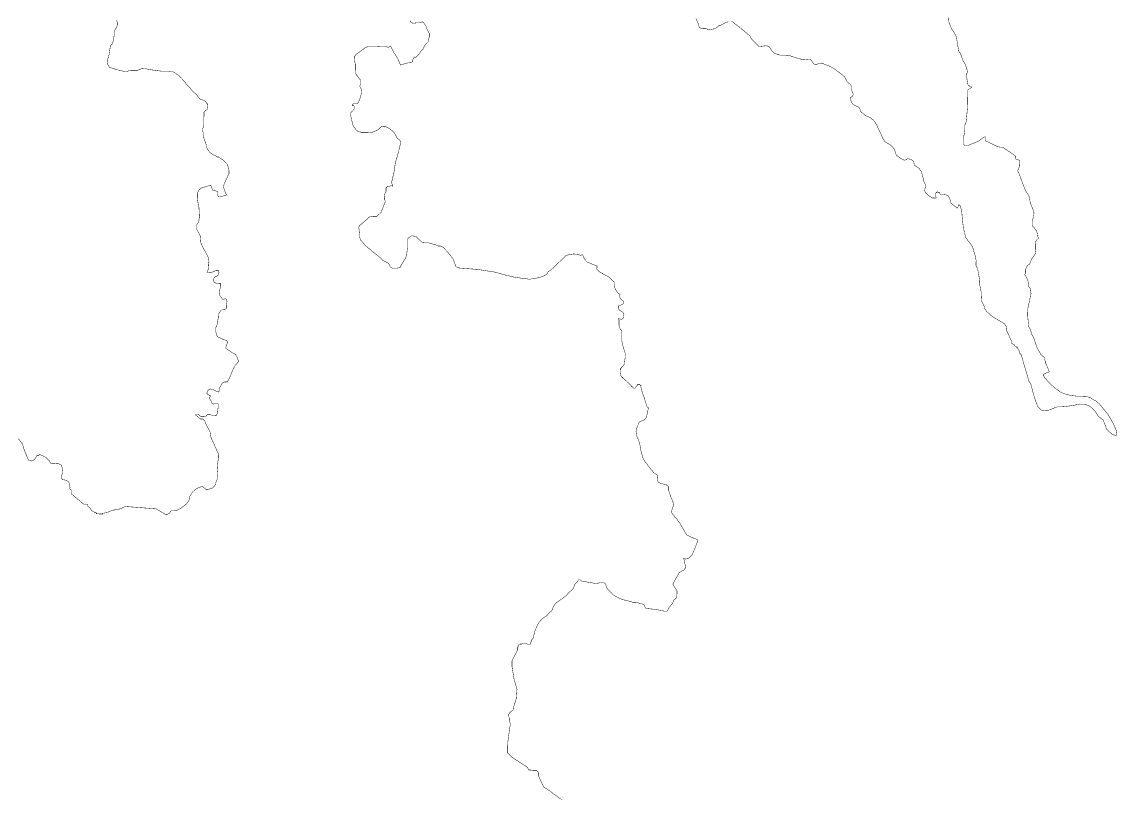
# Model space of a CAD drawing. Header units: metres. Extents: x 273899 to 302286, y 1977397 to 2102169.
# Drawn here: x 291812 to 299113, y 2018734 to 2023885 of the extents above; entities that cross this region are included whole.
import ezdxf

# ---------------------------------------------------------------- set-up
doc = ezdxf.new("R2010")
doc.units = ezdxf.units.M
doc.header["$MEASUREMENT"] = 0
doc.layers.add('HAZARDS LINE', color=1, linetype='Continuous')

msp = doc.modelspace()

# ---------------------------------------------------------------- linework, layer by layer
at = {"layer": 'HAZARDS LINE', "lineweight": 18}
for points in [[(292441.2, 2023895.8, 3.01, 3.01, 0), (292449, 2023883.6, 3.01, 3.01, 0), (292448.8, 2023867.6, 3.01, 3.01, 0), (292444.5, 2023851.5, 3.01, 3.01, 0), (292436.3, 2023839.6, 3.01, 3.01, 0), (292428, 2023819.7, 3.01, 3.01, 0), (292427.7, 2023799.6, 3.01, 3.01, 0), (292423.1, 2023763.5, 3.01, 3.01, 0), (292414.7, 2023739.5, 3.01, 3.01, 0), (292402.5, 2023727.6, 3.01, 3.01, 0), (292393.5, 2023667.5, 3.01, 3.01, 0), (292389.4, 2023659.5, 3.01, 3.01, 0), (292389.3, 2023651.5, 3.01, 3.01, 0), (292380.9, 2023627.5, 3.01, 3.01, 0), (292384.5, 2023603.4, 3.01, 3.01, 0), (292396.3, 2023583.1, 3.01, 3.01, 0), (292420.2, 2023574.7, 3.01, 3.01, 0), (292448.2, 2023566.2, 3.01, 3.01, 0), (292468.2, 2023561.9, 3.01, 3.01, 0), (292500.2, 2023553.4, 3.01, 3.01, 0), (292512.3, 2023553.2, 3.01, 3.01, 0), (292524.5, 2023561.1, 3.01, 3.01, 0), (292580.7, 2023560.2, 3.01, 3.01, 0), (292613.1, 2023575.8, 3.01, 3.01, 0), (292625.1, 2023575.6, 3.01, 3.01, 0), (292669.2, 2023566.9, 3.01, 3.01, 0), (292737.3, 2023557.8, 3.01, 3.01, 0), (292793.5, 2023557, 3.01, 3.01, 0), (292801.5, 2023552.8, 3.01, 3.01, 0), (292821.6, 2023552.5, 3.01, 3.01, 0), (292841.5, 2023540.2, 3.01, 3.01, 0), (292845.4, 2023536.1, 3.01, 3.01, 0), (292853.4, 2023531.9, 3.01, 3.01, 0), (292861.4, 2023527.8, 3.01, 3.01, 0), (292861.3, 2023523.8, 3.01, 3.01, 0), (292885.1, 2023499.3, 3.01, 3.01, 0), (292889, 2023495.2, 3.01, 3.01, 0), (292893, 2023491.2, 3.01, 3.01, 0), (292900.9, 2023483, 3.01, 3.01, 0), (292904.8, 2023478.9, 3.01, 3.01, 0), (292904.8, 2023474.9, 3.01, 3.01, 0), (292920.6, 2023458.6, 3.01, 3.01, 0), (292932.5, 2023446.4, 3.01, 3.01, 0), (292936.4, 2023442.3, 3.01, 3.01, 0), (292940.3, 2023434.2, 3.01, 3.01, 0), (292944.3, 2023430.1, 3.01, 3.01, 0), (292979.9, 2023397.4, 3.01, 3.01, 0), (292995.6, 2023373.1, 3.01, 3.01, 0), (293019.6, 2023364.7, 3.01, 3.01, 0), (293035.5, 2023356.4, 3.01, 3.01, 0), (293043.4, 2023344.2, 3.01, 3.01, 0), (293051.3, 2023340.1, 3.01, 3.01, 0), (293046.8, 2023304, 3.01, 3.01, 0), (293046.7, 2023300, 3.01, 3.01, 0), (293038.6, 2023296.1, 3.01, 3.01, 0), (293026.4, 2023284.2, 3.01, 3.01, 0), (293025, 2023195.9, 3.01, 3.01, 0), (293020.8, 2023179.9, 3.01, 3.01, 0), (293016.7, 2023175.9, 3.01, 3.01, 0), (293016.4, 2023155.8, 3.01, 3.01, 0), (293020.4, 2023151.7, 3.01, 3.01, 0), (293020.1, 2023131.7, 3.01, 3.01, 0), (293023.9, 2023119.5, 3.01, 3.01, 0), (293023.8, 2023115.5, 3.01, 3.01, 0), (293035.4, 2023083.2, 3.01, 3.01, 0), (293035.3, 2023079.2, 3.01, 3.01, 0), (293039.2, 2023071.1, 3.01, 3.01, 0), (293043.1, 2023063, 3.01, 3.01, 0), (293042.9, 2023051, 3.01, 3.01, 0), (293046.8, 2023042.9, 3.01, 3.01, 0), (293046.7, 2023034.8, 3.01, 3.01, 0), (293050.7, 2023034.8, 3.01, 3.01, 0), (293054.7, 2023030.7, 3.01, 3.01, 0), (293066.5, 2023014.4, 3.01, 3.01, 0), (293086.4, 2023002.1, 3.01, 3.01, 0), (293090.3, 2022998, 3.01, 3.01, 0), (293094.3, 2022997.9, 3.01, 3.01, 0), (293102.3, 2022993.8, 3.01, 3.01, 0), (293114.2, 2022985.6, 3.01, 3.01, 0), (293122.3, 2022985.5, 3.01, 3.01, 0), (293154.1, 2022964.9, 3.01, 3.01, 0), (293158, 2022960.8, 3.01, 3.01, 0), (293166, 2022952.7, 3.01, 3.01, 0), (293169.9, 2022948.6, 3.01, 3.01, 0), (293173.9, 2022944.5, 3.01, 3.01, 0), (293177.8, 2022940.4, 3.01, 3.01, 0), (293189.5, 2022916.1, 3.01, 3.01, 0), (293193.2, 2022892, 3.01, 3.01, 0), (293192.8, 2022871.9, 3.01, 3.01, 0), (293188.8, 2022867.9, 3.01, 3.01, 0), (293184.6, 2022855.9, 3.01, 3.01, 0), (293172.2, 2022832, 3.01, 3.01, 0), (293163.8, 2022812.1, 3.01, 3.01, 0), (293155.5, 2022792.1, 3.01, 3.01, 0), (293159.2, 2022776, 3.01, 3.01, 0), (293170.8, 2022743.7, 3.01, 3.01, 0), (293178.7, 2022731.5, 3.01, 3.01, 0), (293162.5, 2022727.7, 3.01, 3.01, 0), (293130.3, 2022720.2, 3.01, 3.01, 0), (293122.2, 2022720.3, 3.01, 3.01, 0), (293118.4, 2022728.4, 3.01, 3.01, 0), (293118.8, 2022756.5, 3.01, 3.01, 0), (293094.7, 2022760.9, 3.01, 3.01, 0), (293082.8, 2022765.1, 3.01, 3.01, 0), (293078.9, 2022777.2, 3.01, 3.01, 0), (293071.2, 2022797.4, 3.01, 3.01, 0), (293006.6, 2022778.3, 3.01, 3.01, 0), (292990.3, 2022762.5, 3.01, 3.01, 0), (292982, 2022742.5, 3.01, 3.01, 0), (292981.6, 2022714.4, 3.01, 3.01, 0), (292985.1, 2022686.2, 3.01, 3.01, 0), (292992.6, 2022650, 3.01, 3.01, 0), (292995.7, 2022585.6, 3.01, 3.01, 0), (292991.2, 2022553.6, 3.01, 3.01, 0), (292978.9, 2022537.7, 3.01, 3.01, 0), (292978.3, 2022501.5, 3.01, 3.01, 0), (292990.1, 2022481.3, 3.01, 3.01, 0), (293001.7, 2022457, 3.01, 3.01, 0), (293005.1, 2022412.7, 3.01, 3.01, 0), (293024.6, 2022372.2, 3.01, 3.01, 0), (293055.8, 2022315.5, 3.01, 3.01, 0), (293059.5, 2022291.4, 3.01, 3.01, 0), (293055.2, 2022271.3, 3.01, 3.01, 0), (293055, 2022263.3, 3.01, 3.01, 0), (293059, 2022263.2, 3.01, 3.01, 0), (293058.8, 2022247.2, 3.01, 3.01, 0), (293046.3, 2022215.2, 3.01, 3.01, 0), (293070.4, 2022214.9, 3.01, 3.01, 0), (293094.6, 2022222.5, 3.01, 3.01, 0), (293106.7, 2022230.4, 3.01, 3.01, 0), (293122.8, 2022230.1, 3.01, 3.01, 0), (293126.6, 2022214, 3.01, 3.01, 0), (293118.2, 2022194, 3.01, 3.01, 0), (293106.1, 2022190.2, 3.01, 3.01, 0), (293094, 2022182.4, 3.01, 3.01, 0), (293089.7, 2022166.4, 3.01, 3.01, 0), (293093.5, 2022150.2, 3.01, 3.01, 0), (293113.4, 2022141.9, 3.01, 3.01, 0), (293137.5, 2022141.5, 3.01, 3.01, 0), (293137.2, 2022121.4, 3.01, 3.01, 0), (293128.7, 2022089.4, 3.01, 3.01, 0), (293132.3, 2022061.2, 3.01, 3.01, 0), (293148.1, 2022040.9, 3.01, 3.01, 0), (293152, 2022036.8, 3.01, 3.01, 0), (293168.1, 2022040.6, 3.01, 3.01, 0), (293176.1, 2022036.5, 3.01, 3.01, 0), (293179.9, 2022024.4, 3.01, 3.01, 0), (293175.6, 2022000.3, 3.01, 3.01, 0), (293175.2, 2021976.2, 3.01, 3.01, 0), (293163, 2021968.4, 3.01, 3.01, 0), (293146.9, 2021968.6, 3.01, 3.01, 0), (293134.7, 2021956.8, 3.01, 3.01, 0), (293122.4, 2021936.9, 3.01, 3.01, 0), (293122.1, 2021916.8, 3.01, 3.01, 0), (293117.7, 2021892.7, 3.01, 3.01, 0), (293113.3, 2021868.7, 3.01, 3.01, 0), (293105, 2021848.7, 3.01, 3.01, 0), (293104.6, 2021828.6, 3.01, 3.01, 0), (293108.3, 2021804.5, 3.01, 3.01, 0), (293116.1, 2021788.3, 3.01, 3.01, 0), (293132, 2021780, 3.01, 3.01, 0), (293160, 2021767.5, 3.01, 3.01, 0), (293176, 2021763.3, 3.01, 3.01, 0), (293183.8, 2021751.1, 3.01, 3.01, 0), (293175.5, 2021731.1, 3.01, 3.01, 0), (293171.1, 2021711.1, 3.01, 3.01, 0), (293206.9, 2021686.5, 3.01, 3.01, 0), (293234.8, 2021670, 3.01, 3.01, 0), (293246.6, 2021653.7, 3.01, 3.01, 0), (293250.4, 2021637.6, 3.01, 3.01, 0), (293258.2, 2021625.4, 3.01, 3.01, 0), (293245.9, 2021609.5, 3.01, 3.01, 0), (293237.8, 2021601.6, 3.01, 3.01, 0), (293221.3, 2021573.8, 3.01, 3.01, 0), (293200.4, 2021521.8, 3.01, 3.01, 0), (293188, 2021497.9, 3.01, 3.01, 0), (293179.8, 2021486, 3.01, 3.01, 0), (293163.7, 2021486.2, 3.01, 3.01, 0), (293147.5, 2021478.5, 3.01, 3.01, 0), (293135.1, 2021454.5, 3.01, 3.01, 0), (293126.9, 2021442.6, 3.01, 3.01, 0), (293126.6, 2021422.5, 3.01, 3.01, 0), (293122.5, 2021418.6, 3.01, 3.01, 0), (293086.6, 2021435.2, 3.01, 3.01, 0), (293070.6, 2021439.5, 3.01, 3.01, 0), (293058.5, 2021435.6, 3.01, 3.01, 0), (293050.3, 2021427.7, 3.01, 3.01, 0), (293046.1, 2021415.7, 3.01, 3.01, 0), (293046, 2021407.7, 3.01, 3.01, 0), (293057.9, 2021399.5, 3.01, 3.01, 0), (293069.9, 2021395.3, 3.01, 3.01, 0), (293061.6, 2021379.3, 3.01, 3.01, 0), (293073.4, 2021359.1, 3.01, 3.01, 0), (293081.2, 2021342.9, 3.01, 3.01, 0), (293089.1, 2021338.7, 3.01, 3.01, 0), (293101.3, 2021342.6, 3.01, 3.01, 0), (293117.3, 2021342.3, 3.01, 3.01, 0), (293121.3, 2021338.2, 3.01, 3.01, 0), (293121, 2021322.2, 3.01, 3.01, 0), (293116.3, 2021278, 3.01, 3.01, 0), (293108.1, 2021262.1, 3.01, 3.01, 0), (293084, 2021262.5, 3.01, 3.01, 0), (293064, 2021270.8, 3.01, 3.01, 0), (293052, 2021271, 3.01, 3.01, 0), (293039.7, 2021259.1, 3.01, 3.01, 0), (293027.6, 2021255.3, 3.01, 3.01, 0), (293011.6, 2021255.5, 3.01, 3.01, 0), (292999.6, 2021259.7, 3.01, 3.01, 0), (292987.7, 2021272, 3.01, 3.01, 0), (292971.6, 2021272.2, 3.01, 3.01, 0), (292971.5, 2021264.2, 3.01, 3.01, 0), (292983.4, 2021256, 3.01, 3.01, 0), (292991.4, 2021247.8, 3.01, 3.01, 0), (293003.3, 2021239.6, 3.01, 3.01, 0), (293019.3, 2021239.3, 3.01, 3.01, 0), (293031.2, 2021227.1, 3.01, 3.01, 0), (293038.9, 2021206.9, 3.01, 3.01, 0), (293066.3, 2021154.3, 3.01, 3.01, 0), (293073.7, 2021114, 3.01, 3.01, 0), (293112.6, 2021029, 3.01, 3.01, 0), (293120.3, 2021012.8, 3.01, 3.01, 0), (293124.1, 2020996.7, 3.01, 3.01, 0), (293123.9, 2020980.6, 3.01, 3.01, 0), (293119.5, 2020960.6, 3.01, 3.01, 0), (293114.9, 2020916.5, 3.01, 3.01, 0), (293118.3, 2020880.3, 3.01, 3.01, 0), (293118.1, 2020864.2, 3.01, 3.01, 0), (293113.9, 2020856.2, 3.01, 3.01, 0), (293113.6, 2020836.1, 3.01, 3.01, 0), (293105.3, 2020816.2, 3.01, 3.01, 0), (293105.2, 2020808.2, 3.01, 3.01, 0), (293101, 2020800.2, 3.01, 3.01, 0), (293084.7, 2020780.3, 3.01, 3.01, 0), (293060.4, 2020772.7, 3.01, 3.01, 0), (293052.3, 2020768.8, 3.01, 3.01, 0), (293040.3, 2020769, 3.01, 3.01, 0), (293032.4, 2020777.1, 3.01, 3.01, 0), (293016.5, 2020789.4, 3.01, 3.01, 0), (292996.4, 2020785.7, 3.01, 3.01, 0), (292968, 2020770.1, 3.01, 3.01, 0), (292947.6, 2020750.3, 3.01, 3.01, 0), (292931.1, 2020722.4, 3.01, 3.01, 0), (292926.7, 2020698.4, 3.01, 3.01, 0), (292910.3, 2020674.5, 3.01, 3.01, 0), (292869.7, 2020643, 3.01, 3.01, 0), (292845.4, 2020631.3, 3.01, 3.01, 0), (292825.2, 2020627.6, 3.01, 3.01, 0), (292805.2, 2020627.9, 3.01, 3.01, 0), (292796.9, 2020612, 3.01, 3.01, 0), (292780.7, 2020604.2, 3.01, 3.01, 0), (292768.7, 2020604.4, 3.01, 3.01, 0), (292712.9, 2020637.3, 3.01, 3.01, 0), (292709, 2020641.4, 3.01, 3.01, 0), (292700.9, 2020641.5, 3.01, 3.01, 0), (292504.3, 2020656.6, 3.01, 3.01, 0), (292480.1, 2020648.9, 3.01, 3.01, 0), (292480, 2020644.9, 3.01, 3.01, 0), (292476, 2020645, 3.01, 3.01, 0), (292467.9, 2020641.1, 3.01, 3.01, 0), (292443.8, 2020637.4, 3.01, 3.01, 0), (292431.7, 2020633.6, 3.01, 3.01, 0), (292423.6, 2020633.7, 3.01, 3.01, 0), (292391.3, 2020622.2, 3.01, 3.01, 0), (292387.2, 2020618.2, 3.01, 3.01, 0), (292379.2, 2020618.3, 3.01, 3.01, 0), (292379.2, 2020614.3, 3.01, 3.01, 0), (292363.1, 2020614.6, 3.01, 3.01, 0), (292363, 2020610.5, 3.01, 3.01, 0), (292351, 2020610.7, 3.01, 3.01, 0), (292350.9, 2020606.7, 3.01, 3.01, 0), (292310.8, 2020607.3, 3.01, 3.01, 0), (292310.8, 2020611.3, 3.01, 3.01, 0), (292306.8, 2020611.4, 3.01, 3.01, 0), (292306.9, 2020615.4, 3.01, 3.01, 0), (292298.8, 2020615.5, 3.01, 3.01, 0), (292294.9, 2020619.6, 3.01, 3.01, 0), (292286.9, 2020623.7, 3.01, 3.01, 0), (292275, 2020632, 3.01, 3.01, 0), (292271.1, 2020640.1, 3.01, 3.01, 0), (292263.2, 2020648.2, 3.01, 3.01, 0), (292259.2, 2020652.3, 3.01, 3.01, 0), (292255.3, 2020656.4, 3.01, 3.01, 0), (292251.2, 2020656.4, 3.01, 3.01, 0), (292251.4, 2020668.5, 3.01, 3.01, 0), (292247.5, 2020672.6, 3.01, 3.01, 0), (292223.4, 2020672.9, 3.01, 3.01, 0), (292179.8, 2020709.8, 3.01, 3.01, 0), (292140.1, 2020742.5, 3.01, 3.01, 0), (292140.5, 2020766.6, 3.01, 3.01, 0), (292132.5, 2020774.8, 3.01, 3.01, 0), (292132.7, 2020786.8, 3.01, 3.01, 0), (292129.1, 2020815, 3.01, 3.01, 0), (292109.3, 2020831.4, 3.01, 3.01, 0), (292081.2, 2020835.8, 3.01, 3.01, 0), (292073.5, 2020856, 3.01, 3.01, 0), (292086, 2020883.9, 3.01, 3.01, 0), (292082.4, 2020912.1, 3.01, 3.01, 0), (292074.7, 2020932.3, 3.01, 3.01, 0), (292050.8, 2020944.7, 3.01, 3.01, 0), (292018.6, 2020941.2, 3.01, 3.01, 0), (292002.6, 2020945.5, 3.01, 3.01, 0), (291994.8, 2020961.7, 3.01, 3.01, 0), (291975, 2020982.1, 3.01, 3.01, 0), (291951.1, 2020994.5, 3.01, 3.01, 0), (291931.1, 2021002.8, 3.01, 3.01, 0), (291923, 2020994.9, 3.01, 3.01, 0), (291910.9, 2020995.1, 3.01, 3.01, 0), (291898.5, 2020971.2, 3.01, 3.01, 0), (291878.3, 2020959.4, 3.01, 3.01, 0), (291858.2, 2020963.7, 3.01, 3.01, 0), (291846.6, 2020988, 3.01, 3.01, 0), (291827.2, 2021036.5, 3.01, 3.01, 0), (291815.7, 2021072.9, 3.01, 3.01, 0), (291788.2, 2021109.4, 3.01, 3.01, 0)], [(295410, 2018703.3, 3, 3, 0), (295354.3, 2018743.8, 3, 3, 0), (295350.3, 2018747.8, 3, 3, 0), (295326.4, 2018764, 3, 3, 0), (295290.6, 2018788.3, 3, 3, 0), (295270.8, 2018828.5, 3, 3, 0), (295255.1, 2018864.6, 3, 3, 0), (295255.2, 2018880.6, 3, 3, 0), (295251.3, 2018892.7, 3, 3, 0), (295243.3, 2018896.7, 3, 3, 0), (295219.3, 2018896.9, 3, 3, 0), (295207.3, 2018901, 3, 3, 0), (295191.3, 2018901.1, 3, 3, 0), (295183.4, 2018917.2, 3, 3, 0), (295167.5, 2018929.3, 3, 3, 0), (295147.6, 2018941.5, 3.01, 3.01, 0), (295082.1, 2018983.9, 3.01, 3.01, 0), (295050.2, 2019014.8, 3.01, 3.01, 0), (295051.3, 2019083.1, 3.01, 3.01, 0), (295055.8, 2019119.1, 3.01, 3.01, 0), (295060.3, 2019151.2, 3.01, 3.01, 0), (295064.9, 2019187.3, 3.01, 3.01, 0), (295069.1, 2019199.3, 3.01, 3.01, 0), (295069.3, 2019211.3, 3.01, 3.01, 0), (295065.4, 2019219.4, 3.01, 3.01, 0), (295065.4, 2019223.5, 3.01, 3.01, 0), (295061.5, 2019231.5, 3.01, 3.01, 0), (295061.7, 2019243.6, 3.01, 3.01, 0), (295058, 2019259.7, 3.01, 3.01, 0), (295054.1, 2019267.8, 3.01, 3.01, 0), (295062.3, 2019279.8, 3.01, 3.01, 0), (295074.5, 2019291.6, 3.01, 3.01, 0), (295086.7, 2019299.5, 3.01, 3.01, 0), (295091.1, 2019323.5, 3.01, 3.01, 0), (295107.9, 2019375.5, 3.01, 3.01, 0), (295112.9, 2019439.7, 3.01, 3.01, 0), (295093.8, 2019504.3, 3.01, 3.01, 0), (295079.1, 2019592.9, 3.01, 3.01, 0), (295079.7, 2019629, 3.01, 3.01, 0), (295108.6, 2019684.8, 3.01, 3.01, 0), (295116.9, 2019700.8, 3.01, 3.01, 0), (295117.2, 2019720.9, 3.01, 3.01, 0), (295121.2, 2019720.8, 3.01, 3.01, 0), (295121.3, 2019728.8, 3.01, 3.01, 0), (295125.4, 2019732.8, 3.01, 3.01, 0), (295125.5, 2019736.8, 3.01, 3.01, 0), (295137.5, 2019736.6, 3.01, 3.01, 0), (295137.6, 2019740.6, 3.01, 3.01, 0), (295145.6, 2019740.5, 3.01, 3.01, 0), (295149.7, 2019744.5, 3.01, 3.01, 0), (295177.8, 2019744, 3.01, 3.01, 0), (295181.8, 2019740, 3.01, 3.01, 0), (295201.8, 2019739.7, 3.01, 3.01, 0), (295201.9, 2019743.7, 3.01, 3.01, 0), (295206, 2019751.6, 3.01, 3.01, 0), (295206.1, 2019755.7, 3.01, 3.01, 0), (295210.2, 2019759.6, 3.01, 3.01, 0), (295210.3, 2019767.7, 3.01, 3.01, 0), (295218.5, 2019775.6, 3.01, 3.01, 0), (295222.7, 2019787.6, 3.01, 3.01, 0), (295231.2, 2019823.6, 3.01, 3.01, 0), (295243.8, 2019855.5, 3.01, 3.01, 0), (295252.1, 2019871.5, 3.01, 3.01, 0), (295264.4, 2019891.4, 3.01, 3.01, 0), (295288.9, 2019915.1, 3.01, 3.01, 0), (295313.2, 2019930.8, 3.01, 3.01, 0), (295329.6, 2019950.6, 3.01, 3.01, 0), (295341.8, 2019958.5, 3.01, 3.01, 0), (295350, 2019970.4, 3.01, 3.01, 0), (295354.3, 2019990.4, 3.01, 3.01, 0), (295362.5, 2019998.4, 3.01, 3.01, 0), (295362.5, 2020002.4, 3.01, 3.01, 0), (295378.8, 2020018.2, 3.01, 3.01, 0), (295407.2, 2020037.9, 3.01, 3.01, 0), (295439.7, 2020061.5, 3.01, 3.01, 0), (295460.2, 2020085.3, 3.01, 3.01, 0), (295484.6, 2020105, 3.01, 3.01, 0), (295492.9, 2020120.9, 3.01, 3.01, 0), (295497.1, 2020136.9, 3.01, 3.01, 0), (295513.4, 2020152.7, 3.01, 3.01, 0), (295521.7, 2020168.7, 3.01, 3.01, 0), (295533.8, 2020168.5, 3.01, 3.01, 0), (295541.7, 2020160.4, 3.01, 3.01, 0), (295589.7, 2020151.6, 3.01, 3.01, 0), (295617.8, 2020147.1, 3.01, 3.01, 0), (295641.8, 2020142.8, 3.01, 3.01, 0), (295670.1, 2020150.4, 3.01, 3.01, 0), (295694.2, 2020150, 3.01, 3.01, 0), (295702.1, 2020141.8, 3.01, 3.01, 0), (295713.6, 2020109.5, 3.01, 3.01, 0), (295729.4, 2020093.2, 3.01, 3.01, 0), (295753.2, 2020068.7, 3.01, 3.01, 0), (295789, 2020048.1, 3.01, 3.01, 0), (295809, 2020039.8, 3.01, 3.01, 0), (295812.9, 2020035.7, 3.01, 3.01, 0), (295816.9, 2020035.6, 3.01, 3.01, 0), (295841, 2020031.2, 3.01, 3.01, 0), (295885, 2020018.5, 3.01, 3.01, 0), (295884.9, 2020014.5, 3.01, 3.01, 0), (295893, 2020018.4, 3.01, 3.01, 0), (295905.1, 2020018.2, 3.01, 3.01, 0), (295921.1, 2020014, 3.01, 3.01, 0), (295953.1, 2020005.4, 3.01, 3.01, 0), (295961, 2020001.3, 3.01, 3.01, 0), (295968.8, 2019981.1, 3.01, 3.01, 0), (295976.7, 2019976.9, 3.01, 3.01, 0), (296028.9, 2019972.1, 3.01, 3.01, 0), (296077, 2019963.4, 3.01, 3.01, 0), (296097, 2019959, 3.01, 3.01, 0), (296113, 2019958.8, 3.01, 3.01, 0), (296125.5, 2019982.7, 3.01, 3.01, 0), (296150, 2020010.5, 3.01, 3.01, 0), (296158.4, 2020034.4, 3.01, 3.01, 0), (296170.5, 2020042.3, 3.01, 3.01, 0), (296178.8, 2020058.2, 3.01, 3.01, 0), (296179.4, 2020094.4, 3.01, 3.01, 0), (296171.5, 2020106.6, 3.01, 3.01, 0), (296151.9, 2020139, 3.01, 3.01, 0), (296160.2, 2020154.9, 3.01, 3.01, 0), (296172.6, 2020178.9, 3.01, 3.01, 0), (296185, 2020198.8, 3.01, 3.01, 0), (296193.3, 2020214.7, 3.01, 3.01, 0), (296209.5, 2020226.5, 3.01, 3.01, 0), (296225.7, 2020234.3, 3.01, 3.01, 0), (296238, 2020250.2, 3.01, 3.01, 0), (296234.2, 2020266.3, 3.01, 3.01, 0), (296230.4, 2020282.4, 3.01, 3.01, 0), (296226.7, 2020302.6, 3.01, 3.01, 0), (296222.8, 2020310.7, 3.01, 3.01, 0), (296234.8, 2020306.5, 3.01, 3.01, 0), (296255, 2020310.2, 3.01, 3.01, 0), (296279.4, 2020333.9, 3.01, 3.01, 0), (296291.9, 2020361.9, 3.01, 3.01, 0), (296300.2, 2020381.8, 3.01, 3.01, 0), (296308.6, 2020401.8, 3.01, 3.01, 0), (296317, 2020425.8, 3.01, 3.01, 0), (296313.1, 2020437.9, 3.01, 3.01, 0), (296297.1, 2020442.1, 3.01, 3.01, 0), (296269.2, 2020454.6, 3.01, 3.01, 0), (296245.3, 2020467, 3.01, 3.01, 0), (296229.6, 2020491.4, 3.01, 3.01, 0), (296202.2, 2020540, 3.01, 3.01, 0), (296178.6, 2020572.5, 3.01, 3.01, 0), (296166.8, 2020584.7, 3.01, 3.01, 0), (296158.9, 2020596.9, 3.01, 3.01, 0), (296147, 2020609.1, 3.01, 3.01, 0), (296143.2, 2020621.3, 3.01, 3.01, 0), (296147.5, 2020641.3, 3.01, 3.01, 0), (296155.9, 2020661.2, 3.01, 3.01, 0), (296152.3, 2020689.4, 3.01, 3.01, 0), (296140.6, 2020713.7, 3.01, 3.01, 0), (296129.1, 2020750, 3.01, 3.01, 0), (296121.3, 2020766.2, 3.01, 3.01, 0), (296121.7, 2020790.3, 3.01, 3.01, 0), (296105.8, 2020802.6, 3.01, 3.01, 0), (296085.8, 2020806.9, 3.01, 3.01, 0), (296069.8, 2020811.2, 3.01, 3.01, 0), (296053.8, 2020819.5, 3.01, 3.01, 0), (296050, 2020831.6, 3.01, 3.01, 0), (296050.3, 2020851.7, 3.01, 3.01, 0), (296046.5, 2020867.8, 3.01, 3.01, 0), (296038.6, 2020871.9, 3.01, 3.01, 0), (296022.7, 2020884.2, 3.01, 3.01, 0), (295999, 2020912.7, 3.01, 3.01, 0), (295967.5, 2020953.4, 3.01, 3.01, 0), (295951.9, 2020981.7, 3.01, 3.01, 0), (295940.4, 2021022.1, 3.01, 3.01, 0), (295929.3, 2021082.5, 3.01, 3.01, 0), (295910, 2021131, 3.01, 3.01, 0), (295906.3, 2021155.2, 3.01, 3.01, 0), (295910.7, 2021179.2, 3.01, 3.01, 0), (295918.9, 2021191.2, 3.01, 3.01, 0), (295919, 2021199.2, 3.01, 3.01, 0), (295923.1, 2021203.2, 3.01, 3.01, 0), (295923.2, 2021211.2, 3.01, 3.01, 0), (295927.4, 2021219.2, 3.01, 3.01, 0), (295935.5, 2021223.1, 3.01, 3.01, 0), (295963.8, 2021234.7, 3.01, 3.01, 0), (295976, 2021250.6, 3.01, 3.01, 0), (295984.8, 2021294.6, 3.01, 3.01, 0), (295989.1, 2021314.6, 3.01, 3.01, 0), (295981.1, 2021318.8, 3.01, 3.01, 0), (295961.9, 2021375.3, 3.01, 3.01, 0), (295961.9, 2021379.3, 3.01, 3.01, 0), (295946.5, 2021419.7, 3.01, 3.01, 0), (295946.6, 2021423.8, 3.01, 3.01, 0), (295942.6, 2021427.8, 3.01, 3.01, 0), (295942.7, 2021435.9, 3.01, 3.01, 0), (295938.9, 2021452, 3.01, 3.01, 0), (295939.1, 2021464.1, 3.01, 3.01, 0), (295935.1, 2021464.1, 3.01, 3.01, 0), (295931.2, 2021468.2, 3.01, 3.01, 0), (295915.1, 2021468.4, 3.01, 3.01, 0), (295915, 2021464.4, 3.01, 3.01, 0), (295911, 2021460.5, 3.01, 3.01, 0), (295898.7, 2021444.6, 3.01, 3.01, 0), (295890.6, 2021444.7, 3.01, 3.01, 0), (295886.7, 2021448.8, 3.01, 3.01, 0), (295878.8, 2021456.9, 3.01, 3.01, 0), (295874.7, 2021457, 3.01, 3.01, 0), (295874.8, 2021461, 3.01, 3.01, 0), (295870.9, 2021465.1, 3.01, 3.01, 0), (295823.3, 2021510, 3.01, 3.01, 0), (295819.3, 2021510.1, 3.01, 3.01, 0), (295819.4, 2021514.1, 3.01, 3.01, 0), (295815.4, 2021514.2, 3.01, 3.01, 0), (295815.4, 2021518.2, 3.01, 3.01, 0), (295811.4, 2021518.2, 3.01, 3.01, 0), (295811.5, 2021522.2, 3.01, 3.01, 0), (295807.5, 2021522.3, 3.01, 3.01, 0), (295807.5, 2021526.3, 3.01, 3.01, 0), (295803.6, 2021530.4, 3.01, 3.01, 0), (295799.9, 2021550.5, 3.01, 3.01, 0), (295800.2, 2021570.6, 3.01, 3.01, 0), (295804.2, 2021570.6, 3.01, 3.01, 0), (295804.3, 2021578.6, 3.01, 3.01, 0), (295808.3, 2021578.5, 3.01, 3.01, 0), (295808.4, 2021582.6, 3.01, 3.01, 0), (295812.5, 2021586.5, 3.01, 3.01, 0), (295820.6, 2021594.4, 3.01, 3.01, 0), (295828.8, 2021606.4, 3.01, 3.01, 0), (295833.4, 2021646.5, 3.01, 3.01, 0), (295833.9, 2021678.6, 3.01, 3.01, 0), (295814.8, 2021739.2, 3.01, 3.01, 0), (295811.2, 2021767.3, 3.01, 3.01, 0), (295812.1, 2021827.6, 3.01, 3.01, 0), (295800.2, 2021839.8, 3.01, 3.01, 0), (295792.6, 2021864, 3.01, 3.01, 0), (295793.1, 2021900.2, 3.01, 3.01, 0), (295789.2, 2021908.3, 3.01, 3.01, 0), (295809.3, 2021904, 3.01, 3.01, 0), (295817.3, 2021907.9, 3.01, 3.01, 0), (295821.5, 2021915.8, 3.01, 3.01, 0), (295825.8, 2021935.8, 3.01, 3.01, 0), (295818, 2021952, 3.01, 3.01, 0), (295794.1, 2021964.5, 3.01, 3.01, 0), (295790.3, 2021980.6, 3.01, 3.01, 0), (295790.5, 2021992.6, 3.01, 3.01, 0), (295806.7, 2022000.4, 3.01, 3.01, 0), (295818.8, 2022004.3, 3.01, 3.01, 0), (295823, 2022016.2, 3.01, 3.01, 0), (295823.1, 2022024.3, 3.01, 3.01, 0), (295811.2, 2022032.5, 3.01, 3.01, 0), (295803.3, 2022040.7, 3.01, 3.01, 0), (295795.5, 2022056.8, 3.01, 3.01, 0), (295799.7, 2022068.8, 3.01, 3.01, 0), (295779.9, 2022085.2, 3.01, 3.01, 0), (295768.1, 2022105.5, 3.01, 3.01, 0), (295760.5, 2022129.7, 3.01, 3.01, 0), (295760.8, 2022153.8, 3.01, 3.01, 0), (295756.8, 2022153.9, 3.01, 3.01, 0), (295748.9, 2022162, 3.01, 3.01, 0), (295733.1, 2022178.3, 3.01, 3.01, 0), (295729.1, 2022182.4, 3.01, 3.01, 0), (295725.2, 2022186.5, 3.01, 3.01, 0), (295717.2, 2022190.6, 3.01, 3.01, 0), (295685.3, 2022207.2, 3.01, 3.01, 0), (295681.3, 2022207.2, 3.01, 3.01, 0), (295681.4, 2022211.2, 3.01, 3.01, 0), (295677.4, 2022211.3, 3.01, 3.01, 0), (295665.4, 2022219.5, 3.01, 3.01, 0), (295661.4, 2022219.6, 3.01, 3.01, 0), (295653.5, 2022227.7, 3.01, 3.01, 0), (295653.6, 2022231.8, 3.01, 3.01, 0), (295649.5, 2022231.8, 3.01, 3.01, 0), (295649.6, 2022235.8, 3.01, 3.01, 0), (295645.6, 2022235.9, 3.01, 3.01, 0), (295646, 2022260, 3.01, 3.01, 0), (295622, 2022268.4, 3.01, 3.01, 0), (295582.1, 2022285.1, 3.01, 3.01, 0), (295562.3, 2022305.5, 3.01, 3.01, 0), (295550.7, 2022333.8, 3.01, 3.01, 0), (295546.7, 2022333.8, 3.01, 3.01, 0), (295534.5, 2022330, 3.01, 3.01, 0), (295526.6, 2022334.1, 3.01, 3.01, 0), (295506.6, 2022338.5, 3.01, 3.01, 0), (295486.5, 2022338.8, 3.01, 3.01, 0), (295446.2, 2022331.3, 3.01, 3.01, 0), (295438.1, 2022327.4, 3.01, 3.01, 0), (295389.2, 2022280, 3.01, 3.01, 0), (295352.5, 2022244.4, 3.01, 3.01, 0), (295315.9, 2022216.8, 3.01, 3.01, 0), (295315.8, 2022208.8, 3.01, 3.01, 0), (295307.6, 2022200.9, 3.01, 3.01, 0), (295283.3, 2022189.2, 3.01, 3.01, 0), (295259.1, 2022181.5, 3.01, 3.01, 0), (295218.8, 2022174.1, 3.01, 3.01, 0), (295210.8, 2022174.2, 3.01, 3.01, 0), (295198.7, 2022170.4, 3.01, 3.01, 0), (295098.5, 2022184, 3.01, 3.01, 0), (295026.4, 2022201.1, 3.01, 3.01, 0), (294966.4, 2022218.1, 3.01, 3.01, 0), (294854.2, 2022235.9, 3.01, 3.01, 0), (294725.8, 2022245.9, 3.01, 3.01, 0), (294705.9, 2022254.2, 3.01, 3.01, 0), (294694.3, 2022286.5, 3.01, 3.01, 0), (294686.6, 2022306.8, 3.01, 3.01, 0), (294651.1, 2022351.5, 3.01, 3.01, 0), (294619.5, 2022384.1, 3.01, 3.01, 0), (294603.6, 2022392.4, 3.01, 3.01, 0), (294587.5, 2022392.6, 3.01, 3.01, 0), (294567.5, 2022401, 3.01, 3.01, 0), (294563.5, 2022401, 3.01, 3.01, 0), (294523.5, 2022413.7, 3.01, 3.01, 0), (294487.4, 2022414.2, 3.01, 3.01, 0), (294483.4, 2022418.3, 3.01, 3.01, 0), (294479.4, 2022418.4, 3.01, 3.01, 0), (294463.5, 2022430.7, 3.01, 3.01, 0), (294459.6, 2022434.8, 3.01, 3.01, 0), (294451.7, 2022442.9, 3.01, 3.01, 0), (294439.8, 2022455.2, 3.01, 3.01, 0), (294435.8, 2022455.2, 3.01, 3.01, 0), (294419.8, 2022459.5, 3.01, 3.01, 0), (294411.8, 2022459.6, 3.01, 3.01, 0), (294403.7, 2022455.7, 3.01, 3.01, 0), (294391.5, 2022447.9, 3.01, 3.01, 0), (294383.3, 2022439.9, 3.01, 3.01, 0), (294382.4, 2022379.7, 3.01, 3.01, 0), (294377.7, 2022335.6, 3.01, 3.01, 0), (294369.3, 2022307.6, 3.01, 3.01, 0), (294357, 2022291.7, 3.01, 3.01, 0), (294352.8, 2022283.7, 3.01, 3.01, 0), (294340.5, 2022263.8, 3.01, 3.01, 0), (294336.3, 2022251.8, 3.01, 3.01, 0), (294328.2, 2022247.9, 3.01, 3.01, 0), (294308.1, 2022244.2, 3.01, 3.01, 0), (294284, 2022244.6, 3.01, 3.01, 0), (294272, 2022248.8, 3.01, 3.01, 0), (294268, 2022252.9, 3.01, 3.01, 0), (294256.3, 2022277.2, 3.01, 3.01, 0), (294216.5, 2022297.8, 3.01, 3.01, 0), (294196.7, 2022318.2, 3.01, 3.01, 0), (294145.1, 2022359.2, 3.01, 3.01, 0), (294101.5, 2022396, 3.01, 3.01, 0), (294069.9, 2022432.7, 3.01, 3.01, 0), (294062.2, 2022456.9, 3.01, 3.01, 0), (294062.5, 2022477, 3.01, 3.01, 0), (294059, 2022509.2, 3.01, 3.01, 0), (294059.2, 2022521.2, 3.01, 3.01, 0), (294063.3, 2022529.2, 3.01, 3.01, 0), (294083.7, 2022544.9, 3.01, 3.01, 0), (294100, 2022560.8, 3.01, 3.01, 0), (294116.2, 2022572.6, 3.01, 3.01, 0), (294124.4, 2022584.5, 3.01, 3.01, 0), (294148.6, 2022588.2, 3.01, 3.01, 0), (294176.7, 2022587.7, 3.01, 3.01, 0), (294201.2, 2022611.5, 3.01, 3.01, 0), (294205.2, 2022615.4, 3.01, 3.01, 0), (294209.3, 2022619.4, 3.01, 3.01, 0), (294209.4, 2022623.4, 3.01, 3.01, 0), (294234.5, 2022687.3, 3.01, 3.01, 0), (294234.5, 2022691.3, 3.01, 3.01, 0), (294230.6, 2022699.4, 3.01, 3.01, 0), (294230.9, 2022715.5, 3.01, 3.01, 0), (294227, 2022727.6, 3.01, 3.01, 0), (294227.1, 2022731.6, 3.01, 3.01, 0), (294239.5, 2022755.5, 3.01, 3.01, 0), (294239.9, 2022779.6, 3.01, 3.01, 0), (294243.9, 2022779.5, 3.01, 3.01, 0), (294244, 2022783.6, 3.01, 3.01, 0), (294248, 2022787.5, 3.01, 3.01, 0), (294252.1, 2022787.5, 3.01, 3.01, 0), (294276.3, 2022795.1, 3.01, 3.01, 0), (294280.3, 2022795.1, 3.01, 3.01, 0), (294284.2, 2022791, 3.01, 3.01, 0), (294276.6, 2022815.2, 3.01, 3.01, 0), (294293.7, 2022887.3, 3.01, 3.01, 0), (294302.8, 2022951.4, 3.01, 3.01, 0), (294315.4, 2022991.4, 3.01, 3.01, 0), (294323.9, 2023023.4, 3.01, 3.01, 0), (294332.5, 2023059.4, 3.01, 3.01, 0), (294336.8, 2023079.5, 3.01, 3.01, 0), (294333.1, 2023095.6, 3.01, 3.01, 0), (294309.3, 2023116, 3.01, 3.01, 0), (294309.3, 2023120.1, 3.01, 3.01, 0), (294293.7, 2023148.4, 3.01, 3.01, 0), (294266, 2023172.9, 3.01, 3.01, 0), (294234.1, 2023189.5, 3.01, 3.01, 0), (294218, 2023189.7, 3.01, 3.01, 0), (294205.9, 2023185.9, 3.01, 3.01, 0), (294185.5, 2023166.1, 3.01, 3.01, 0), (294161.2, 2023154.4, 3.01, 3.01, 0), (294137, 2023146.8, 3.01, 3.01, 0), (294076.8, 2023147.7, 3.01, 3.01, 0), (294068.8, 2023151.8, 3.01, 3.01, 0), (294064.8, 2023151.9, 3.01, 3.01, 0), (294052.8, 2023156.1, 3.01, 3.01, 0), (294044.9, 2023164.3, 3.01, 3.01, 0), (294040.9, 2023164.3, 3.01, 3.01, 0), (294037, 2023172.4, 3.01, 3.01, 0), (294033, 2023176.5, 3.01, 3.01, 0), (294029.1, 2023180.6, 3.01, 3.01, 0), (294025.1, 2023184.6, 3.01, 3.01, 0), (294025.2, 2023188.7, 3.01, 3.01, 0), (294017.3, 2023200.8, 3.01, 3.01, 0), (294013.6, 2023221, 3.01, 3.01, 0), (294009.8, 2023233.1, 3.01, 3.01, 0), (294006.1, 2023253.2, 3.01, 3.01, 0), (294002.2, 2023265.3, 3.01, 3.01, 0), (294002.4, 2023277.4, 3.01, 3.01, 0), (294014.7, 2023289.3, 3.01, 3.01, 0), (294022.8, 2023297.2, 3.01, 3.01, 0), (294027, 2023305.1, 3.01, 3.01, 0), (294027.2, 2023321.2, 3.01, 3.01, 0), (294023.3, 2023329.3, 3.01, 3.01, 0), (294015.3, 2023329.4, 3.01, 3.01, 0), (294015.3, 2023333.4, 3.01, 3.01, 0), (294023.5, 2023341.4, 3.01, 3.01, 0), (294047.6, 2023341, 3.01, 3.01, 0), (294051.7, 2023344.9, 3.01, 3.01, 0), (294064.1, 2023368.9, 3.01, 3.01, 0), (294076.8, 2023412.9, 3.01, 3.01, 0), (294077, 2023428.9, 3.01, 3.01, 0), (294073.2, 2023441, 3.01, 3.01, 0), (294065.4, 2023453.2, 3.01, 3.01, 0), (294065.5, 2023461.3, 3.01, 3.01, 0), (294069.6, 2023469.2, 3.01, 3.01, 0), (294070, 2023497.3, 3.01, 3.01, 0), (294066.1, 2023501.4, 3.01, 3.01, 0), (294058.2, 2023513.6, 3.01, 3.01, 0), (294050.3, 2023521.7, 3.01, 3.01, 0), (294046.4, 2023525.8, 3.01, 3.01, 0), (294046.4, 2023529.8, 3.01, 3.01, 0), (294042.5, 2023533.9, 3.01, 3.01, 0), (294042.5, 2023537.9, 3.01, 3.01, 0), (294038.5, 2023538, 3.01, 3.01, 0), (294038.9, 2023562.1, 3.01, 3.01, 0), (294034.9, 2023566.2, 3.01, 3.01, 0), (294035.5, 2023602.3, 3.01, 3.01, 0), (294031.7, 2023618.5, 3.01, 3.01, 0), (294027.8, 2023626.5, 3.01, 3.01, 0), (294028.3, 2023654.7, 3.01, 3.01, 0), (294032.3, 2023654.6, 3.01, 3.01, 0), (294032.3, 2023658.6, 3.01, 3.01, 0), (294036.4, 2023662.6, 3.01, 3.01, 0), (294036.5, 2023666.6, 3.01, 3.01, 0), (294064.9, 2023686.2, 3.01, 3.01, 0), (294101.5, 2023713.8, 3.01, 3.01, 0), (294121.7, 2023721.5, 3.01, 3.01, 0), (294165.8, 2023720.9, 3.01, 3.01, 0), (294210.1, 2023724.2, 3.01, 3.01, 0), (294234.2, 2023723.8, 3.01, 3.01, 0), (294254.1, 2023715.5, 3.01, 3.01, 0), (294266.3, 2023723.4, 3.01, 3.01, 0), (294274.3, 2023719.2, 3.01, 3.01, 0), (294282, 2023699, 3.01, 3.01, 0), (294293.7, 2023678.7, 3.01, 3.01, 0), (294317.3, 2023642.2, 3.01, 3.01, 0), (294328.9, 2023613.9, 3.01, 3.01, 0), (294336.7, 2023597.7, 3.01, 3.01, 0), (294344.8, 2023601.6, 3.01, 3.01, 0), (294348.8, 2023601.6, 3.01, 3.01, 0), (294360.9, 2023605.4, 3.01, 3.01, 0), (294373, 2023609.2, 3.01, 3.01, 0), (294389.2, 2023613, 3.01, 3.01, 0), (294397.2, 2023612.9, 3.01, 3.01, 0), (294417.4, 2023620.6, 3.01, 3.01, 0), (294417.5, 2023628.6, 3.01, 3.01, 0), (294421.7, 2023640.6, 3.01, 3.01, 0), (294429.9, 2023652.6, 3.01, 3.01, 0), (294437.9, 2023648.4, 3.01, 3.01, 0), (294442, 2023652.4, 3.01, 3.01, 0), (294458.3, 2023668.2, 3.01, 3.01, 0), (294470.6, 2023688.1, 3.01, 3.01, 0), (294486.9, 2023703.9, 3.01, 3.01, 0), (294495.3, 2023723.9, 3.01, 3.01, 0), (294503.5, 2023735.8, 3.01, 3.01, 0), (294519.8, 2023751.6, 3.01, 3.01, 0), (294524.1, 2023767.6, 3.01, 3.01, 0), (294528.4, 2023787.7, 3.01, 3.01, 0), (294528.7, 2023807.7, 3.01, 3.01, 0), (294513.1, 2023836.1, 3.01, 3.01, 0), (294505.4, 2023860.3, 3.01, 3.01, 0), (294485.7, 2023884.7, 3.01, 3.01, 0), (294477.7, 2023884.9, 3.01, 3.01, 0), (294469.6, 2023881, 3.01, 3.01, 0), (294437.4, 2023881.5, 3.01, 3.01, 0), (294437.4, 2023877.4, 3.01, 3.01, 0), (294413.3, 2023877.8, 3.01, 3.01, 0), (294409.3, 2023881.9, 3.01, 3.01, 0), (294405.3, 2023881.9, 3.01, 3.01, 0), (294405.4, 2023886, 3.01, 3.01, 0), (294401.3, 2023886, 3.01, 3.01, 0), (294401.5, 2023894.1, 3.01, 3.01, 0)], [(296305.8, 2023909.2, 3.01, 3.01, 0), (296317.4, 2023880.9, 3.01, 3.01, 0), (296325.2, 2023868.8, 3.01, 3.01, 0), (296325.1, 2023856.7, 3.01, 3.01, 0), (296329, 2023848.6, 3.01, 3.01, 0), (296336.9, 2023844.5, 3.01, 3.01, 0), (296348.9, 2023840.3, 3.01, 3.01, 0), (296377, 2023839.9, 3.01, 3.01, 0), (296388.9, 2023831.6, 3.01, 3.01, 0), (296405.1, 2023835.4, 3.01, 3.01, 0), (296429.2, 2023839.1, 3.01, 3.01, 0), (296445.4, 2023846.9, 3.01, 3.01, 0), (296461.7, 2023862.7, 3.01, 3.01, 0), (296469.8, 2023862.6, 3.01, 3.01, 0), (296506.2, 2023882.1, 3.01, 3.01, 0), (296514.2, 2023882, 3.01, 3.01, 0), (296518.3, 2023885.9, 3.01, 3.01, 0), (296522.4, 2023889.9, 3.01, 3.01, 0)], [(296542.5, 2023889.6, 3.01, 3.01, 0), (296542.4, 2023885.6, 3.01, 3.01, 0), (296550.4, 2023885.4, 3.01, 3.01, 0), (296602, 2023844.5, 3.01, 3.01, 0), (296606, 2023840.4, 3.01, 3.01, 0), (296610, 2023840.3, 3.01, 3.01, 0), (296610, 2023836.3, 3.01, 3.01, 0), (296614, 2023836.3, 3.01, 3.01, 0), (296669.5, 2023787.2, 3.01, 3.01, 0), (296669.4, 2023783.2, 3.01, 3.01, 0), (296677.2, 2023771, 3.01, 3.01, 0), (296724.7, 2023722.1, 3.01, 3.01, 0), (296736.8, 2023721.9, 3.01, 3.01, 0), (296764.9, 2023725.5, 3.01, 3.01, 0), (296781, 2023725.2, 3.01, 3.01, 0), (296793, 2023721, 3.01, 3.01, 0), (296812.6, 2023692.6, 3.01, 3.01, 0), (296828.5, 2023676.3, 3.01, 3.01, 0), (296868.4, 2023663.6, 3.01, 3.01, 0), (296912.6, 2023663, 3.01, 3.01, 0), (296936.6, 2023658.6, 3.01, 3.01, 0), (296972.6, 2023646, 3.01, 3.01, 0), (297020.6, 2023633.2, 3.01, 3.01, 0), (297052.8, 2023636.7, 3.01, 3.01, 0), (297068.9, 2023636.5, 3.01, 3.01, 0), (297080.7, 2023620.2, 3.01, 3.01, 0), (297088.5, 2023608.1, 3.01, 3.01, 0), (297104.5, 2023599.8, 3.01, 3.01, 0), (297112.6, 2023603.7, 3.01, 3.01, 0), (297140.8, 2023611.3, 3.01, 3.01, 0), (297164.8, 2023602.9, 3.01, 3.01, 0), (297196.7, 2023590.3, 3.01, 3.01, 0), (297220.6, 2023577.9, 3.01, 3.01, 0), (297260.4, 2023549.2, 3.01, 3.01, 0), (297296.1, 2023520.5, 3.01, 3.01, 0), (297311.7, 2023492.2, 3.01, 3.01, 0), (297311.6, 2023488.1, 3.01, 3.01, 0), (297335.4, 2023467.7, 3.01, 3.01, 0), (297343.3, 2023455.5, 3.01, 3.01, 0), (297342.9, 2023431.4, 3.01, 3.01, 0), (297354.5, 2023403.1, 3.01, 3.01, 0), (297350.3, 2023391.1, 3.01, 3.01, 0), (297334.1, 2023379.3, 3.01, 3.01, 0), (297334, 2023375.3, 3.01, 3.01, 0), (297337.9, 2023363.2, 3.01, 3.01, 0), (297341.7, 2023351.1, 3.01, 3.01, 0), (297353.5, 2023334.8, 3.01, 3.01, 0), (297369.4, 2023326.6, 3.01, 3.01, 0), (297389.4, 2023318.2, 3.01, 3.01, 0), (297397.3, 2023310.1, 3.01, 3.01, 0), (297401.1, 2023297.9, 3.01, 3.01, 0), (297401, 2023289.9, 3.01, 3.01, 0), (297436.7, 2023261.2, 3.01, 3.01, 0), (297444.7, 2023257.1, 3.01, 3.01, 0), (297456.7, 2023252.9, 3.01, 3.01, 0), (297460.6, 2023248.8, 3.01, 3.01, 0), (297468.7, 2023248.7, 3.01, 3.01, 0), (297472.6, 2023244.6, 3.01, 3.01, 0), (297476.7, 2023244.6, 3.01, 3.01, 0), (297476.6, 2023240.5, 3.01, 3.01, 0), (297480.5, 2023236.5, 3.01, 3.01, 0), (297488.5, 2023232.3, 3.01, 3.01, 0), (297500.3, 2023216.1, 3.01, 3.01, 0), (297508.2, 2023203.9, 3.01, 3.01, 0), (297523.7, 2023171.5, 3.01, 3.01, 0), (297550.9, 2023110.9, 3.01, 3.01, 0), (297566.6, 2023086.5, 3.01, 3.01, 0), (297602.5, 2023065.9, 3.01, 3.01, 0), (297618.3, 2023049.6, 3.01, 3.01, 0), (297630.1, 2023033.3, 3.01, 3.01, 0), (297641.6, 2022997, 3.01, 3.01, 0), (297669.4, 2022976.5, 3.01, 3.01, 0), (297693.3, 2022964, 3.01, 3.01, 0), (297709.4, 2022967.8, 3.01, 3.01, 0), (297717.6, 2022975.7, 3.01, 3.01, 0), (297741.6, 2022967.3, 3.01, 3.01, 0), (297757.5, 2022955, 3.01, 3.01, 0), (297761.1, 2022930.9, 3.01, 3.01, 0), (297792.9, 2022910.3, 3.01, 3.01, 0), (297808.6, 2022886, 3.01, 3.01, 0), (297820.1, 2022845.6, 3.01, 3.01, 0), (297823.8, 2022825.5, 3.01, 3.01, 0), (297835.4, 2022801.2, 3.01, 3.01, 0), (297839.3, 2022789.1, 3.01, 3.01, 0), (297831, 2022773.1, 3.01, 3.01, 0), (297830.8, 2022761.1, 3.01, 3.01, 0), (297834.7, 2022749, 3.01, 3.01, 0), (297854.4, 2022728.6, 3.01, 3.01, 0), (297882.3, 2022712.1, 3.01, 3.01, 0), (297906.4, 2022711.7, 3.01, 3.01, 0), (297906.5, 2022719.7, 3.01, 3.01, 0), (297902.6, 2022723.8, 3.01, 3.01, 0), (297902.8, 2022739.9, 3.01, 3.01, 0), (297906.9, 2022747.9, 3.01, 3.01, 0), (297911, 2022747.8, 3.01, 3.01, 0), (297911, 2022751.8, 3.01, 3.01, 0), (297919.1, 2022751.7, 3.01, 3.01, 0), (297923, 2022747.6, 3.01, 3.01, 0), (297931, 2022747.5, 3.01, 3.01, 0), (297931, 2022743.5, 3.01, 3.01, 0), (297934.9, 2022735.4, 3.01, 3.01, 0), (297959, 2022735, 3.01, 3.01, 0), (297983, 2022730.6, 3.01, 3.01, 0), (297994.8, 2022714.4, 3.01, 3.01, 0), (298002.5, 2022694.2, 3.01, 3.01, 0), (298006.3, 2022678, 3.01, 3.01, 0), (298030.1, 2022657.6, 3.01, 3.01, 0), (298042, 2022649.4, 3.01, 3.01, 0), (298046, 2022645.3, 3.01, 3.01, 0), (298050.1, 2022649.3, 3.01, 3.01, 0), (298054.2, 2022657.2, 3.01, 3.01, 0), (298054.3, 2022665.3, 3.01, 3.01, 0), (298062.3, 2022665.1, 3.01, 3.01, 0), (298066.3, 2022661.1, 3.01, 3.01, 0), (298070.2, 2022653, 3.01, 3.01, 0), (298074, 2022636.8, 3.01, 3.01, 0), (298077.7, 2022620.7, 3.01, 3.01, 0), (298081.1, 2022576.5, 3.01, 3.01, 0), (298088.2, 2022516.1, 3.01, 3.01, 0), (298103.3, 2022451.6, 3.01, 3.01, 0), (298119, 2022427.2, 3.01, 3.01, 0), (298122.9, 2022423.2, 3.01, 3.01, 0), (298130.8, 2022415, 3.01, 3.01, 0), (298138.7, 2022402.8, 3.01, 3.01, 0), (298142.6, 2022394.7, 3.01, 3.01, 0), (298150.5, 2022386.6, 3.01, 3.01, 0), (298158, 2022354.3, 3.01, 3.01, 0), (298162, 2022350.2, 3.01, 3.01, 0), (298173.2, 2022297.8, 3.01, 3.01, 0), (298172.7, 2022261.7, 3.01, 3.01, 0), (298184.4, 2022237.4, 3.01, 3.01, 0), (298195.4, 2022173, 3.01, 3.01, 0), (298195, 2022144.8, 3.01, 3.01, 0), (298206.3, 2022092.4, 3.01, 3.01, 0), (298209.3, 2022028.1, 3.01, 3.01, 0), (298228.8, 2021987.6, 3.01, 3.01, 0), (298228.7, 2021983.6, 3.01, 3.01, 0), (298232.5, 2021971.5, 3.01, 3.01, 0), (298236.5, 2021967.4, 3.01, 3.01, 0), (298240.4, 2021959.3, 3.01, 3.01, 0), (298276.1, 2021926.6, 3.01, 3.01, 0), (298315.8, 2021901.9, 3.01, 3.01, 0), (298363.6, 2021873.1, 3.01, 3.01, 0), (298375.4, 2021852.8, 3.01, 3.01, 0), (298375.1, 2021836.8, 3.01, 3.01, 0), (298378.9, 2021824.6, 3.01, 3.01, 0), (298390.6, 2021800.4, 3.01, 3.01, 0), (298410, 2021755.9, 3.01, 3.01, 0), (298409.8, 2021743.8, 3.01, 3.01, 0), (298425.8, 2021735.5, 3.01, 3.01, 0), (298429.7, 2021731.5, 3.01, 3.01, 0), (298429.7, 2021727.4, 3.01, 3.01, 0), (298437.7, 2021723.3, 3.01, 3.01, 0), (298441.6, 2021719.2, 3.01, 3.01, 0), (298445.6, 2021719.2, 3.01, 3.01, 0), (298445.6, 2021715.1, 3.01, 3.01, 0), (298449.6, 2021715.1, 3.01, 3.01, 0), (298449.5, 2021711.1, 3.01, 3.01, 0), (298457.4, 2021698.9, 3.01, 3.01, 0), (298461.3, 2021690.8, 3.01, 3.01, 0), (298465.2, 2021682.7, 3.01, 3.01, 0), (298465, 2021674.7, 3.01, 3.01, 0), (298469, 2021674.6, 3.01, 3.01, 0), (298469, 2021670.6, 3.01, 3.01, 0), (298473, 2021670.5, 3.01, 3.01, 0), (298488.3, 2021618.1, 3.01, 3.01, 0), (298526.5, 2021488.9, 3.01, 3.01, 0), (298538.3, 2021472.7, 3.01, 3.01, 0), (298557.3, 2021400.1, 3.01, 3.01, 0), (298568.8, 2021363.7, 3.01, 3.01, 0), (298584.2, 2021323.3, 3.01, 3.01, 0), (298607.9, 2021298.9, 3.01, 3.01, 0), (298648, 2021294.2, 3.01, 3.01, 0), (298704.6, 2021317.5, 3.01, 3.01, 0), (298720.8, 2021321.2, 3.01, 3.01, 0), (298744.8, 2021320.9, 3.01, 3.01, 0), (298781.1, 2021324.3, 3.01, 3.01, 0), (298829.4, 2021331.6, 3.01, 3.01, 0), (298861.6, 2021339.2, 3.01, 3.01, 0), (298893.8, 2021338.7, 3.01, 3.01, 0), (298929.7, 2021326.1, 3.01, 3.01, 0), (298965.4, 2021293.4, 3.01, 3.01, 0), (298988.9, 2021256.9, 3.01, 3.01, 0), (299020.7, 2021232.3, 3.01, 3.01, 0), (299043.9, 2021171.7, 3.01, 3.01, 0), (299051.8, 2021163.5, 3.01, 3.01, 0), (299083.5, 2021134.9, 3.01, 3.01, 0), (299107.5, 2021130.5, 3.01, 3.01, 0), (299111.7, 2021142.5, 3.01, 3.01, 0), (299108, 2021162.7, 3.01, 3.01, 0), (299096.4, 2021191, 3.01, 3.01, 0), (299088.6, 2021207.2, 3.01, 3.01, 0), (299072.9, 2021235.5, 3.01, 3.01, 0), (299053.4, 2021268, 3.01, 3.01, 0), (299021.8, 2021308.6, 3.01, 3.01, 0), (298994.2, 2021341.2, 3.01, 3.01, 0), (298974.4, 2021357.6, 3.01, 3.01, 0), (298958.4, 2021365.8, 3.01, 3.01, 0), (298934.6, 2021382.3, 3.01, 3.01, 0), (298902.6, 2021390.8, 3.01, 3.01, 0), (298846.4, 2021391.6, 3.01, 3.01, 0), (298806.3, 2021396.3, 3.01, 3.01, 0), (298770.2, 2021404.9, 3.01, 3.01, 0), (298738.3, 2021417.4, 3.01, 3.01, 0), (298698.6, 2021446.1, 3.01, 3.01, 0), (298666.9, 2021474.7, 3.01, 3.01, 0), (298647.1, 2021495.1, 3.01, 3.01, 0), (298639.2, 2021507.3, 3.01, 3.01, 0), (298631.3, 2021511.4, 3.01, 3.01, 0), (298631.3, 2021515.5, 3.01, 3.01, 0), (298627.4, 2021519.5, 3.01, 3.01, 0), (298623.5, 2021527.6, 3.01, 3.01, 0), (298623.6, 2021535.7, 3.01, 3.01, 0), (298627.7, 2021539.6, 3.01, 3.01, 0), (298643.9, 2021547.4, 3.01, 3.01, 0), (298647.9, 2021547.3, 3.01, 3.01, 0), (298660, 2021555.2, 3.01, 3.01, 0), (298660.1, 2021559.2, 3.01, 3.01, 0), (298656.2, 2021563.3, 3.01, 3.01, 0), (298656.2, 2021567.3, 3.01, 3.01, 0), (298636.8, 2021611.8, 3.01, 3.01, 0), (298636.9, 2021619.8, 3.01, 3.01, 0), (298633, 2021627.9, 3.01, 3.01, 0), (298629.2, 2021640, 3.01, 3.01, 0), (298629.3, 2021648.1, 3.01, 3.01, 0), (298605.5, 2021668.5, 3.01, 3.01, 0), (298578.2, 2021717.1, 3.01, 3.01, 0), (298559, 2021777.7, 3.01, 3.01, 0), (298543.4, 2021806.1, 3.01, 3.01, 0), (298535.8, 2021834.3, 3.01, 3.01, 0), (298524, 2021854.6, 3.01, 3.01, 0), (298517.1, 2021927, 3.01, 3.01, 0), (298517.8, 2021975.2, 3.01, 3.01, 0), (298535.1, 2022055.3, 3.01, 3.01, 0), (298535.2, 2022059.3, 3.01, 3.01, 0), (298539.4, 2022075.3, 3.01, 3.01, 0), (298535.9, 2022107.5, 3.01, 3.01, 0), (298531.9, 2022111.6, 3.01, 3.01, 0), (298524.1, 2022123.8, 3.01, 3.01, 0), (298520.4, 2022147.9, 3.01, 3.01, 0), (298520.6, 2022155.9, 3.01, 3.01, 0), (298512.8, 2022176.2, 3.01, 3.01, 0), (298505, 2022188.3, 3.01, 3.01, 0), (298497.1, 2022200.5, 3.01, 3.01, 0), (298501.3, 2022208.5, 3.01, 3.01, 0), (298501.6, 2022232.6, 3.01, 3.01, 0), (298510, 2022252.5, 3.01, 3.01, 0), (298518.2, 2022264.5, 3.01, 3.01, 0), (298530.4, 2022272.3, 3.01, 3.01, 0), (298534.6, 2022284.3, 3.01, 3.01, 0), (298542.9, 2022304.3, 3.01, 3.01, 0), (298551.1, 2022316.2, 3.01, 3.01, 0), (298563.4, 2022332.1, 3.01, 3.01, 0), (298571.7, 2022348, 3.01, 3.01, 0), (298568, 2022372.2, 3.01, 3.01, 0), (298568.7, 2022416.4, 3.01, 3.01, 0), (298577, 2022432.3, 3.01, 3.01, 0), (298589.2, 2022444.2, 3.01, 3.01, 0), (298585.3, 2022452.3, 3.01, 3.01, 0), (298581.7, 2022476.4, 3.01, 3.01, 0), (298574, 2022496.6, 3.01, 3.01, 0), (298562.2, 2022512.9, 3.01, 3.01, 0), (298550.3, 2022525.1, 3.01, 3.01, 0), (298546.5, 2022537.2, 3.01, 3.01, 0), (298546.8, 2022557.3, 3.01, 3.01, 0), (298555.2, 2022585.3, 3.01, 3.01, 0), (298559.7, 2022613.4, 3.01, 3.01, 0), (298555.9, 2022629.5, 3.01, 3.01, 0), (298544.2, 2022653.8, 3.01, 3.01, 0), (298532.7, 2022690.1, 3.01, 3.01, 0), (298525.2, 2022726.4, 3.01, 3.01, 0), (298501.7, 2022762.9, 3.01, 3.01, 0), (298470.8, 2022843.7, 3.01, 3.01, 0), (298459.2, 2022876, 3.01, 3.01, 0), (298451.4, 2022892.2, 3.01, 3.01, 0), (298451.5, 2022896.3, 3.01, 3.01, 0), (298464, 2022928.2, 3.01, 3.01, 0), (298464.3, 2022948.3, 3.01, 3.01, 0), (298460.6, 2022964.4, 3.01, 3.01, 0), (298436.6, 2022972.8, 3.01, 3.01, 0), (298436.8, 2022988.9, 3.01, 3.01, 0), (298417, 2023005.3, 3.01, 3.01, 0), (298381.2, 2023029.9, 3.01, 3.01, 0), (298349.4, 2023050.5, 3.01, 3.01, 0), (298333.3, 2023050.7, 3.01, 3.01, 0), (298313.3, 2023055, 3.01, 3.01, 0), (298265.5, 2023079.9, 3.01, 3.01, 0), (298237.6, 2023092.4, 3.01, 3.01, 0), (298233.6, 2023096.4, 3.01, 3.01, 0), (298234, 2023120.5, 3.01, 3.01, 0), (298217.8, 2023112.7, 3.01, 3.01, 0), (298193.4, 2023093, 3.01, 3.01, 0), (298157, 2023077.5, 3.01, 3.01, 0), (298128.7, 2023065.9, 3.01, 3.01, 0), (298120.6, 2023062, 3.01, 3.01, 0), (298096.5, 2023062.4, 3.01, 3.01, 0), (298088.7, 2023074.5, 3.01, 3.01, 0), (298089.2, 2023110.7, 3.01, 3.01, 0), (298093.6, 2023134.7, 3.01, 3.01, 0), (298098, 2023162.8, 3.01, 3.01, 0), (298098.6, 2023198.9, 3.01, 3.01, 0), (298106.9, 2023218.9, 3.01, 3.01, 0), (298116.5, 2023319.2, 3.01, 3.01, 0), (298118.2, 2023431.7, 3.01, 3.01, 0), (298134.5, 2023443.5, 3.01, 3.01, 0), (298138.5, 2023443.4, 3.01, 3.01, 0), (298138.5, 2023447.4, 3.01, 3.01, 0), (298142.6, 2023447.4, 3.01, 3.01, 0), (298142.7, 2023455.4, 3.01, 3.01, 0), (298130.6, 2023455.6, 3.01, 3.01, 0), (298130.7, 2023459.6, 3.01, 3.01, 0), (298122.7, 2023459.7, 3.01, 3.01, 0), (298122.7, 2023463.7, 3.01, 3.01, 0), (298118.8, 2023467.8, 3.01, 3.01, 0), (298115.1, 2023488, 3.01, 3.01, 0), (298107.8, 2023536.3, 3.01, 3.01, 0), (298116, 2023548.2, 3.01, 3.01, 0), (298112.3, 2023568.3, 3.01, 3.01, 0), (298100.8, 2023604.7, 3.01, 3.01, 0), (298085.1, 2023629, 3.01, 3.01, 0), (298069.7, 2023673.5, 3.01, 3.01, 0), (298057.9, 2023689.7, 3.01, 3.01, 0), (298054.2, 2023713.9, 3.01, 3.01, 0), (298050.4, 2023730, 3.01, 3.01, 0), (298046.8, 2023754.2, 3.01, 3.01, 0), (298043.2, 2023782.3, 3.01, 3.01, 0), (298031.5, 2023806.6, 3.01, 3.01, 0), (298008, 2023843.1, 3.01, 3.01, 0), (297992.5, 2023883.6, 3.01, 3.01, 0), (297989, 2023915.7, 3.01, 3.01, 0)]]:
    msp.add_lwpolyline(points, format="xyseb", dxfattribs=at)

doc.saveas('drawing.dxf')
